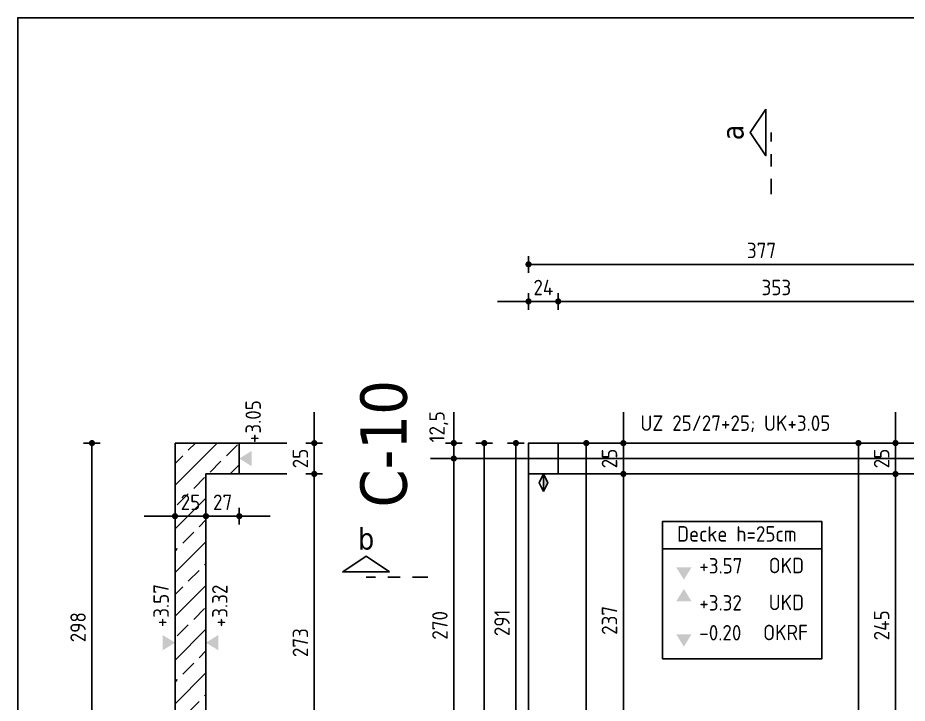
# Model space of a CAD drawing. Extents: x 399 to 532, y -4 to 185.
# Drawn here: x 415.63 to 422.82, y 179.68 to 185.22 of the extents above; entities that cross this region are included whole.
import ezdxf
from ezdxf.enums import TextEntityAlignment as Align

# ---------------------------------------------------------------- set-up
doc = ezdxf.new("R2010")
doc.units = 0
doc.header["$LTSCALE"] = 0.5
doc.header["$MEASUREMENT"] = 0
doc.header["$PDMODE"] = 2
for name, pattern in [('AUSGEZOGEN', [1000.01, 1000, 0.01]), ('DASHDOTSMALL', [1.05, 0.5, -0.25, 0.05, -0.25]), ('STRICHPUNKT2', [0.55, 0.25, -0.125, 0.05, -0.125])]:
    doc.linetypes.add(name, pattern=pattern)
doc.layers.get('0').update_dxf_attribs({"linetype": 'CONTINUOUS'})
doc.layers.get('Defpoints').update_dxf_attribs({"linetype": 'CONTINUOUS'})
for name, color, linetype in [('ACHSEN', 7, 'CONTINUOUS'), ('BETON', 7, 'CONTINUOUS'), ('Decke', 7, 'CONTINUOUS'), ('HILFE', 7, 'CONTINUOUS'), ('koten', 7, 'CONTINUOUS'), ('MASSE', 7, 'CONTINUOUS'), ('RAHMEN', 7, 'CONTINUOUS'), ('SCHNITTE', 7, 'CONTINUOUS'), ('Sichtbeton', 7, 'CONTINUOUS'), ('TEXT', 7, 'CONTINUOUS')]:
    doc.layers.add(name, color=color, linetype=linetype)
doc.layers.add('ANSICHTSFENSTER', color=7, linetype='CONTINUOUS', plot=False)
doc.styles.add('HELV', font='tahoma.ttf')
doc.styles.add('TXT', font='isocp.shx')
doc.dimstyles.new('DOT_I', dxfattribs={"dimscale": 0.5, "dimtxt": 0.25, "dimasz": 0.25, "dimexe": 0.1, "dimexo": 0.3, "dimgap": 0.1, "dimtad": 1, "dimdec": 3, "dimzin": 3, "dimtxsty": 'TXT', "dimblk": 'DOT', "dimblk1": 'DOT', "dimblk2": 'DOT', "dimsah": 1, "dimcen": 0.1, "dimse1": 1, "dimse2": 1, "dimazin": 0, "dimtfac": 1, "dimtdec": 4, "dimtix": 1, "dimtmove": 2, "dimatfit": 3, "dimldrblk": 'DOT', "dimfxl": 0.7, "dimfxlon": 1, "dimtvp": 1, "dimtolj": 1, "dimtzin": 0, "dimarcsym": 0})

# ---------------------------------------------------------------- blocks, each defined once
blk = doc.blocks.new('DOT')
at = {"layer": 'MASSE', "color": 7, "linetype": 'Continuous'}
for p, q in [((0, 0), (-1, 0)), ((0, 0.54), (0, -0.54))]:
    blk.add_line(p, q, dxfattribs=at)
at = {"layer": 'MASSE', "color": 7, "linetype": 'Continuous', "const_width": 0.2}
blk.add_lwpolyline([(-0.1, 0, 1), (0.1, 0, 1)], format="xyb", close=True, dxfattribs=at)
blk = doc.blocks.new('*D497')
at = {"layer": 'Defpoints', "color": 0, "linetype": 'AUSGEZOGEN', "transparency": 16777216}
for p in [(422.4299, 181.7817), (422.4299, 165.3317), (422.4299, 165.3317)]:
    blk.add_point(p, dxfattribs=at)
at = {"layer": 'MASSE', "color": 0, "linetype": 'AUSGEZOGEN', "lineweight": -2, "transparency": 16777216}
blk.add_line((422.4299, 181.6567), (422.4299, 165.4567), dxfattribs=at)
at = {"layer": 'MASSE', "color": 0, "linetype": 'AUSGEZOGEN', "lineweight": -2, "transparency": 16777216, "xscale": 0.125, "yscale": 0.125, "zscale": 0.125}
for p, rotation in [((422.4299, 181.7817), 90), ((422.4299, 165.3317), 270)]:
    blk.add_blockref('DOT', p, dxfattribs=dict(at, rotation=rotation))
at = {"layer": 'MASSE', "color": 0, "linetype": 'AUSGEZOGEN', "transparency": 16777216, "insert": (422.3174, 173.5567), "char_height": 0.125, "attachment_point": 5, "rotation": 90, "style": 'TXT'}
blk.add_mtext('\\A1;1645', dxfattribs=at)
blk = doc.blocks.new('*D499')
at = {"layer": 'Defpoints', "color": 0, "linetype": 'AUSGEZOGEN', "transparency": 16777216}
for p in [(422.7299, 181.7817), (422.7299, 181.7817), (422.7299, 181.5317)]:
    blk.add_point(p, dxfattribs=at)
at = {"layer": 'MASSE', "color": 0, "linetype": 'AUSGEZOGEN', "lineweight": -2, "transparency": 16777216}
for p, q in [((422.7299, 181.9067), (422.7299, 182.0317)), ((422.7299, 181.5317), (422.7299, 181.7817)), ((422.7299, 181.4067), (422.7299, 181.2817))]:
    blk.add_line(p, q, dxfattribs=at)
at = {"layer": 'MASSE', "color": 0, "linetype": 'AUSGEZOGEN', "lineweight": -2, "transparency": 16777216, "xscale": 0.125, "yscale": 0.125, "zscale": 0.125}
for p, rotation in [((422.7299, 181.7817), 270), ((422.7299, 181.5317), 90)]:
    blk.add_blockref('DOT', p, dxfattribs=dict(at, rotation=rotation))
at = {"layer": 'MASSE', "color": 0, "linetype": 'AUSGEZOGEN', "transparency": 16777216, "insert": (422.6174, 181.6567), "char_height": 0.125, "attachment_point": 5, "rotation": 90, "style": 'TXT'}
blk.add_mtext('\\A1;25', dxfattribs=at)
blk = doc.blocks.new('*D395')
at = {"layer": 'Defpoints', "color": 0, "linetype": 'AUSGEZOGEN', "transparency": 16777216}
for p in [(422.7299, 181.5317), (422.7299, 181.5317), (422.7299, 179.0817)]:
    blk.add_point(p, dxfattribs=at)
at = {"layer": 'MASSE', "color": 0, "linetype": 'AUSGEZOGEN', "lineweight": -2, "transparency": 16777216}
blk.add_line((422.7299, 179.2067), (422.7299, 181.4067), dxfattribs=at)
at = {"layer": 'MASSE', "color": 0, "linetype": 'AUSGEZOGEN', "lineweight": -2, "transparency": 16777216, "xscale": 0.125, "yscale": 0.125, "zscale": 0.125}
for p, rotation in [((422.7299, 181.5317), 90), ((422.7299, 179.0817), 270)]:
    blk.add_blockref('DOT', p, dxfattribs=dict(at, rotation=rotation))
at = {"layer": 'MASSE', "color": 0, "linetype": 'AUSGEZOGEN', "transparency": 16777216, "insert": (422.6174, 180.3067), "char_height": 0.125, "attachment_point": 5, "rotation": 90, "style": 'TXT'}
blk.add_mtext('\\A1;245', dxfattribs=at)
blk = doc.blocks.new('Beton EG')
at = {"color": 0, "linetype": 'ByBlock', "flags": 128}
blk.add_lwpolyline([(-3.77, 16.2), (-3.53, 16.2), (-3.53, 16.45), (-3.77, 16.45)], close=True, dxfattribs=at)
blk = doc.blocks.new('*D719')
at = {"layer": 'Defpoints', "color": 0, "linetype": 'AUSGEZOGEN', "transparency": 16777216}
for p in [(419.761, 183.228), (423.531, 183.228), (423.531, 183.228)]:
    blk.add_point(p, dxfattribs=at)
at = {"layer": 'MASSE', "color": 0, "linetype": 'AUSGEZOGEN', "lineweight": -2, "transparency": 16777216}
blk.add_line((419.886, 183.228), (423.406, 183.228), dxfattribs=at)
at = {"layer": 'MASSE', "color": 0, "linetype": 'AUSGEZOGEN', "lineweight": -2, "transparency": 16777216, "xscale": 0.125, "yscale": 0.125, "zscale": 0.125, "rotation": 180}
blk.add_blockref('DOT', (419.761, 183.228), dxfattribs=at)
at = {"layer": 'MASSE', "color": 0, "linetype": 'AUSGEZOGEN', "lineweight": -2, "transparency": 16777216, "xscale": 0.125, "yscale": 0.125, "zscale": 0.125}
blk.add_blockref('DOT', (423.531, 183.228), dxfattribs=at)
at = {"layer": 'MASSE', "color": 0, "linetype": 'AUSGEZOGEN', "transparency": 16777216, "insert": (421.646, 183.3405), "char_height": 0.125, "attachment_point": 5, "style": 'TXT'}
blk.add_mtext('\\A1;377', dxfattribs=at)
blk = doc.blocks.new('*D708')
at = {"layer": 'Defpoints', "color": 0, "linetype": 'AUSGEZOGEN', "transparency": 16777216}
for p in [(420.001, 182.928), (423.531, 182.928), (423.531, 182.928)]:
    blk.add_point(p, dxfattribs=at)
at = {"layer": 'MASSE', "color": 0, "linetype": 'AUSGEZOGEN', "lineweight": -2, "transparency": 16777216}
blk.add_line((420.126, 182.928), (423.406, 182.928), dxfattribs=at)
at = {"layer": 'MASSE', "color": 0, "linetype": 'AUSGEZOGEN', "lineweight": -2, "transparency": 16777216, "xscale": 0.125, "yscale": 0.125, "zscale": 0.125, "rotation": 180}
blk.add_blockref('DOT', (420.001, 182.928), dxfattribs=at)
at = {"layer": 'MASSE', "color": 0, "linetype": 'AUSGEZOGEN', "lineweight": -2, "transparency": 16777216, "xscale": 0.125, "yscale": 0.125, "zscale": 0.125}
blk.add_blockref('DOT', (423.531, 182.928), dxfattribs=at)
at = {"layer": 'MASSE', "color": 0, "linetype": 'AUSGEZOGEN', "transparency": 16777216, "insert": (421.766, 183.0405), "char_height": 0.125, "attachment_point": 5, "style": 'TXT'}
blk.add_mtext('\\A1;353', dxfattribs=at)
blk = doc.blocks.new('*D709')
at = {"layer": 'Defpoints', "color": 0, "linetype": 'AUSGEZOGEN', "transparency": 16777216}
for p in [(419.761, 182.928), (419.761, 182.928), (420.001, 182.928)]:
    blk.add_point(p, dxfattribs=at)
at = {"layer": 'MASSE', "color": 0, "linetype": 'AUSGEZOGEN', "lineweight": -2, "transparency": 16777216}
for p, q in [((419.636, 182.928), (419.511, 182.928)), ((420.001, 182.928), (419.761, 182.928)), ((420.126, 182.928), (420.251, 182.928))]:
    blk.add_line(p, q, dxfattribs=at)
at = {"layer": 'MASSE', "color": 0, "linetype": 'AUSGEZOGEN', "lineweight": -2, "transparency": 16777216, "xscale": 0.125, "yscale": 0.125, "zscale": 0.125}
blk.add_blockref('DOT', (419.761, 182.928), dxfattribs=at)
at = {"layer": 'MASSE', "color": 0, "linetype": 'AUSGEZOGEN', "lineweight": -2, "transparency": 16777216, "xscale": 0.125, "yscale": 0.125, "zscale": 0.125, "rotation": 180}
blk.add_blockref('DOT', (420.001, 182.928), dxfattribs=at)
at = {"layer": 'MASSE', "color": 0, "linetype": 'AUSGEZOGEN', "transparency": 16777216, "insert": (419.881, 183.0405), "char_height": 0.125, "attachment_point": 5, "style": 'TXT'}
blk.add_mtext('\\A1;24', dxfattribs=at)
blk = doc.blocks.new('*D710')
at = {"layer": 'Defpoints', "color": 0, "linetype": 'AUSGEZOGEN', "transparency": 16777216}
for p in [(419.4033, 181.7817), (419.4033, 165.3317), (419.4033, 165.3317)]:
    blk.add_point(p, dxfattribs=at)
at = {"layer": 'MASSE', "color": 0, "linetype": 'AUSGEZOGEN', "lineweight": -2, "transparency": 16777216}
blk.add_line((419.4033, 181.6567), (419.4033, 165.4567), dxfattribs=at)
at = {"layer": 'MASSE', "color": 0, "linetype": 'AUSGEZOGEN', "lineweight": -2, "transparency": 16777216, "xscale": 0.125, "yscale": 0.125, "zscale": 0.125}
for p, rotation in [((419.4033, 181.7817), 90), ((419.4033, 165.3317), 270)]:
    blk.add_blockref('DOT', p, dxfattribs=dict(at, rotation=rotation))
at = {"layer": 'MASSE', "color": 0, "linetype": 'AUSGEZOGEN', "transparency": 16777216, "insert": (419.2908, 173.8331), "char_height": 0.125, "attachment_point": 5, "rotation": 90, "style": 'TXT'}
blk.add_mtext('\\A1;1645', dxfattribs=at)
blk = doc.blocks.new('*D711')
at = {"layer": 'Defpoints', "color": 0, "linetype": 'AUSGEZOGEN', "transparency": 16777216}
for p in [(419.1564, 181.7817), (419.1564, 181.6567), (419.1564, 181.6567)]:
    blk.add_point(p, dxfattribs=at)
at = {"layer": 'MASSE', "color": 0, "linetype": 'AUSGEZOGEN', "lineweight": -2, "transparency": 16777216}
for p, q in [((419.1564, 181.9067), (419.1564, 182.0317)), ((419.1564, 181.7817), (419.1564, 181.6567)), ((419.1564, 181.5317), (419.1564, 181.4067))]:
    blk.add_line(p, q, dxfattribs=at)
at = {"layer": 'MASSE', "color": 0, "linetype": 'AUSGEZOGEN', "lineweight": -2, "transparency": 16777216, "xscale": 0.125, "yscale": 0.125, "zscale": 0.125}
for p, rotation in [((419.1564, 181.7817), 270), ((419.1564, 181.6567), 90)]:
    blk.add_blockref('DOT', p, dxfattribs=dict(at, rotation=rotation))
at = {"layer": 'MASSE', "color": 0, "linetype": 'AUSGEZOGEN', "transparency": 16777216, "insert": (419.0345, 181.9132), "char_height": 0.125, "attachment_point": 5, "rotation": 90, "style": 'TXT'}
blk.add_mtext('\\A1;12,5', dxfattribs=at)
blk = doc.blocks.new('*D714')
at = {"layer": 'Defpoints', "color": 0, "linetype": 'AUSGEZOGEN', "transparency": 16777216}
for p in [(420.2284, 181.7817), (420.2284, 172.7067), (420.2284, 172.7067)]:
    blk.add_point(p, dxfattribs=at)
at = {"layer": 'MASSE', "color": 0, "linetype": 'AUSGEZOGEN', "lineweight": -2, "transparency": 16777216}
blk.add_line((420.2284, 181.6567), (420.2284, 172.8317), dxfattribs=at)
at = {"layer": 'MASSE', "color": 0, "linetype": 'AUSGEZOGEN', "lineweight": -2, "transparency": 16777216, "xscale": 0.125, "yscale": 0.125, "zscale": 0.125}
for p, rotation in [((420.2284, 181.7817), 90), ((420.2284, 172.7067), 270)]:
    blk.add_blockref('DOT', p, dxfattribs=dict(at, rotation=rotation))
at = {"layer": 'MASSE', "color": 0, "linetype": 'AUSGEZOGEN', "transparency": 16777216, "insert": (420.1065, 176.9721), "char_height": 0.125, "attachment_point": 5, "rotation": 90, "style": 'TXT'}
blk.add_mtext('\\A1;907,5', dxfattribs=at)
blk = doc.blocks.new('okrd_u')
at = {"layer": 'koten', "color": 7, "linetype": 'Continuous'}
blk.add_solid([(-0.125, -0.202), (0.125, -0.202), (0, 0)], dxfattribs=at)
at = {"layer": 'koten', "style": 'TXT'}
blk.add_attdef('OKRD', (0.25, -0.35), '', height=0.25, dxfattribs=at)
blk = doc.blocks.new('okrd_o')
at = {"layer": 'koten', "color": 7, "linetype": 'Continuous'}
blk.add_solid([(-0.125, 0.202), (0.125, 0.202), (0, 0)], dxfattribs=at)
at = {"layer": 'koten', "style": 'TXT'}
blk.add_attdef('OKRD', (0.25, 0.1), '', height=0.25, dxfattribs=at)
blk = doc.blocks.new('*D256')
at = {"layer": 'Defpoints', "color": 0, "linetype": 'AUSGEZOGEN', "transparency": 16777216}
for p in [(420.5282, 181.5317), (420.5282, 181.5317), (420.5282, 179.1617)]:
    blk.add_point(p, dxfattribs=at)
at = {"layer": 'MASSE', "color": 0, "linetype": 'AUSGEZOGEN', "lineweight": -2, "transparency": 16777216}
blk.add_line((420.5282, 179.2867), (420.5282, 181.4067), dxfattribs=at)
at = {"layer": 'MASSE', "color": 0, "linetype": 'AUSGEZOGEN', "lineweight": -2, "transparency": 16777216, "xscale": 0.125, "yscale": 0.125, "zscale": 0.125}
for p, rotation in [((420.5282, 181.5317), 90), ((420.5282, 179.1617), 270)]:
    blk.add_blockref('DOT', p, dxfattribs=dict(at, rotation=rotation))
at = {"layer": 'MASSE', "color": 0, "linetype": 'AUSGEZOGEN', "transparency": 16777216, "insert": (420.4157, 180.3467), "char_height": 0.125, "attachment_point": 5, "rotation": 90, "style": 'TXT'}
blk.add_mtext('\\A1;237', dxfattribs=at)
blk = doc.blocks.new('*D257')
at = {"layer": 'Defpoints', "color": 0, "linetype": 'AUSGEZOGEN', "transparency": 16777216}
for p in [(420.5282, 181.7817), (420.5282, 181.7817), (420.5282, 181.5317)]:
    blk.add_point(p, dxfattribs=at)
at = {"layer": 'MASSE', "color": 0, "linetype": 'AUSGEZOGEN', "lineweight": -2, "transparency": 16777216}
for p, q in [((420.5282, 181.9067), (420.5282, 182.0317)), ((420.5282, 181.5317), (420.5282, 181.7817)), ((420.5282, 181.4067), (420.5282, 181.2817))]:
    blk.add_line(p, q, dxfattribs=at)
at = {"layer": 'MASSE', "color": 0, "linetype": 'AUSGEZOGEN', "lineweight": -2, "transparency": 16777216, "xscale": 0.125, "yscale": 0.125, "zscale": 0.125}
for p, rotation in [((420.5282, 181.7817), 270), ((420.5282, 181.5317), 90)]:
    blk.add_blockref('DOT', p, dxfattribs=dict(at, rotation=rotation))
at = {"layer": 'MASSE', "color": 0, "linetype": 'AUSGEZOGEN', "transparency": 16777216, "insert": (420.4157, 181.6567), "char_height": 0.125, "attachment_point": 5, "rotation": 90, "style": 'TXT'}
blk.add_mtext('\\A1;25', dxfattribs=at)
blk = doc.blocks.new('*D174')
at = {"layer": 'Defpoints', "color": 0, "linetype": 'AUSGEZOGEN', "transparency": 16777216}
for p in [(-4.4346, 0), (-4.4346, 0), (-4.4346, -2.7)]:
    blk.add_point(p, dxfattribs=at)
at = {"layer": 'MASSE', "color": 0, "linetype": 'AUSGEZOGEN', "lineweight": -2, "transparency": 16777216}
blk.add_line((-4.4346, -2.575), (-4.4346, -0.125), dxfattribs=at)
at = {"layer": 'MASSE', "color": 0, "linetype": 'AUSGEZOGEN', "lineweight": -2, "transparency": 16777216, "xscale": 0.125, "yscale": 0.125, "zscale": 0.125}
for p, rotation in [((-4.4346, 0), 90), ((-4.4346, -2.7), 270)]:
    blk.add_blockref('DOT', p, dxfattribs=dict(at, rotation=rotation))
at = {"layer": 'MASSE', "color": 0, "linetype": 'AUSGEZOGEN', "transparency": 16777216, "insert": (-4.5471, -1.35), "char_height": 0.125, "attachment_point": 5, "rotation": 90, "style": 'TXT'}
blk.add_mtext('\\A1;270', dxfattribs=at)
blk = doc.blocks.new('*D758')
at = {"layer": 'Defpoints', "color": 0, "linetype": 'AUSGEZOGEN', "transparency": 16777216}
for p in [(419.659, 181.7817), (419.659, 178.8717), (419.659, 178.8717)]:
    blk.add_point(p, dxfattribs=at)
at = {"layer": 'MASSE', "color": 0, "linetype": 'AUSGEZOGEN', "lineweight": -2, "transparency": 16777216}
blk.add_line((419.659, 181.6567), (419.659, 178.9967), dxfattribs=at)
at = {"layer": 'MASSE', "color": 0, "linetype": 'AUSGEZOGEN', "lineweight": -2, "transparency": 16777216, "xscale": 0.125, "yscale": 0.125, "zscale": 0.125}
for p, rotation in [((419.659, 181.7817), 90), ((419.659, 178.8717), 270)]:
    blk.add_blockref('DOT', p, dxfattribs=dict(at, rotation=rotation))
at = {"layer": 'MASSE', "color": 0, "linetype": 'AUSGEZOGEN', "transparency": 16777216, "insert": (419.5465, 180.3267), "char_height": 0.125, "attachment_point": 5, "rotation": 90, "style": 'TXT'}
blk.add_mtext('\\A1;291', dxfattribs=at)
blk = doc.blocks.new('*D759')
at = {"layer": 'Defpoints', "color": 0, "linetype": 'AUSGEZOGEN', "transparency": 16777216}
for p in [(416.901, 181.1901), (416.901, 181.1901), (417.151, 181.1901)]:
    blk.add_point(p, dxfattribs=at)
at = {"layer": 'MASSE', "color": 0, "linetype": 'AUSGEZOGEN', "lineweight": -2, "transparency": 16777216}
for p, q in [((416.776, 181.1901), (416.651, 181.1901)), ((417.151, 181.1901), (416.901, 181.1901)), ((417.276, 181.1901), (417.401, 181.1901))]:
    blk.add_line(p, q, dxfattribs=at)
at = {"layer": 'MASSE', "color": 0, "linetype": 'AUSGEZOGEN', "lineweight": -2, "transparency": 16777216, "xscale": 0.125, "yscale": 0.125, "zscale": 0.125}
blk.add_blockref('DOT', (416.901, 181.1901), dxfattribs=at)
at = {"layer": 'MASSE', "color": 0, "linetype": 'AUSGEZOGEN', "lineweight": -2, "transparency": 16777216, "xscale": 0.125, "yscale": 0.125, "zscale": 0.125, "rotation": 180}
blk.add_blockref('DOT', (417.151, 181.1901), dxfattribs=at)
at = {"layer": 'MASSE', "color": 0, "linetype": 'AUSGEZOGEN', "transparency": 16777216, "insert": (417.026, 181.3026), "char_height": 0.125, "attachment_point": 5, "style": 'TXT'}
blk.add_mtext('\\A1;25', dxfattribs=at)
blk = doc.blocks.new('*D760')
at = {"layer": 'Defpoints', "color": 0, "linetype": 'AUSGEZOGEN', "transparency": 16777216}
for p in [(417.151, 181.1901), (417.421, 181.1901), (417.421, 181.1901)]:
    blk.add_point(p, dxfattribs=at)
at = {"layer": 'MASSE', "color": 0, "linetype": 'AUSGEZOGEN', "lineweight": -2, "transparency": 16777216}
for p, q in [((417.026, 181.1901), (416.901, 181.1901)), ((417.151, 181.1901), (417.421, 181.1901)), ((417.546, 181.1901), (417.671, 181.1901))]:
    blk.add_line(p, q, dxfattribs=at)
at = {"layer": 'MASSE', "color": 0, "linetype": 'AUSGEZOGEN', "lineweight": -2, "transparency": 16777216, "xscale": 0.125, "yscale": 0.125, "zscale": 0.125}
blk.add_blockref('DOT', (417.151, 181.1901), dxfattribs=at)
at = {"layer": 'MASSE', "color": 0, "linetype": 'AUSGEZOGEN', "lineweight": -2, "transparency": 16777216, "xscale": 0.125, "yscale": 0.125, "zscale": 0.125, "rotation": 180}
blk.add_blockref('DOT', (417.421, 181.1901), dxfattribs=at)
at = {"layer": 'MASSE', "color": 0, "linetype": 'AUSGEZOGEN', "transparency": 16777216, "insert": (417.286, 181.3026), "char_height": 0.125, "attachment_point": 5, "style": 'TXT'}
blk.add_mtext('\\A1;27', dxfattribs=at)
blk = doc.blocks.new('*D729')
at = {"layer": 'Defpoints', "color": 0, "linetype": 'AUSGEZOGEN', "transparency": 16777216}
for p in [(416.2293, 181.7817), (416.2293, 181.7817), (416.2293, 178.8017)]:
    blk.add_point(p, dxfattribs=at)
at = {"layer": 'MASSE', "color": 0, "linetype": 'AUSGEZOGEN', "lineweight": -2, "transparency": 16777216}
blk.add_line((416.2293, 178.9267), (416.2293, 181.6567), dxfattribs=at)
at = {"layer": 'MASSE', "color": 0, "linetype": 'AUSGEZOGEN', "lineweight": -2, "transparency": 16777216, "xscale": 0.125, "yscale": 0.125, "zscale": 0.125}
for p, rotation in [((416.2293, 181.7817), 90), ((416.2293, 178.8017), 270)]:
    blk.add_blockref('DOT', p, dxfattribs=dict(at, rotation=rotation))
at = {"layer": 'MASSE', "color": 0, "linetype": 'AUSGEZOGEN', "transparency": 16777216, "insert": (416.1168, 180.2917), "char_height": 0.125, "attachment_point": 5, "rotation": 90, "style": 'TXT'}
blk.add_mtext('\\A1;298', dxfattribs=at)
blk = doc.blocks.new('*D730')
at = {"layer": 'Defpoints', "color": 0, "linetype": 'AUSGEZOGEN', "transparency": 16777216}
for p in [(418.0278, 181.5317), (418.0278, 178.8017), (418.0278, 178.8017)]:
    blk.add_point(p, dxfattribs=at)
at = {"layer": 'MASSE', "color": 0, "linetype": 'AUSGEZOGEN', "lineweight": -2, "transparency": 16777216}
blk.add_line((418.0278, 181.4067), (418.0278, 178.9267), dxfattribs=at)
at = {"layer": 'MASSE', "color": 0, "linetype": 'AUSGEZOGEN', "lineweight": -2, "transparency": 16777216, "xscale": 0.125, "yscale": 0.125, "zscale": 0.125}
for p, rotation in [((418.0278, 181.5317), 90), ((418.0278, 178.8017), 270)]:
    blk.add_blockref('DOT', p, dxfattribs=dict(at, rotation=rotation))
at = {"layer": 'MASSE', "color": 0, "linetype": 'AUSGEZOGEN', "transparency": 16777216, "insert": (417.9153, 180.1667), "char_height": 0.125, "attachment_point": 5, "rotation": 90, "style": 'TXT'}
blk.add_mtext('\\A1;273', dxfattribs=at)
blk = doc.blocks.new('*D731')
at = {"layer": 'Defpoints', "color": 0, "linetype": 'AUSGEZOGEN', "transparency": 16777216}
for p in [(418.0278, 181.7817), (418.0278, 181.7817), (418.0278, 181.5317)]:
    blk.add_point(p, dxfattribs=at)
at = {"layer": 'MASSE', "color": 0, "linetype": 'AUSGEZOGEN', "lineweight": -2, "transparency": 16777216}
for p, q in [((418.0278, 181.9067), (418.0278, 182.0317)), ((418.0278, 181.5317), (418.0278, 181.7817)), ((418.0278, 181.4067), (418.0278, 181.2817))]:
    blk.add_line(p, q, dxfattribs=at)
at = {"layer": 'MASSE', "color": 0, "linetype": 'AUSGEZOGEN', "lineweight": -2, "transparency": 16777216, "xscale": 0.125, "yscale": 0.125, "zscale": 0.125}
for p, rotation in [((418.0278, 181.7817), 270), ((418.0278, 181.5317), 90)]:
    blk.add_blockref('DOT', p, dxfattribs=dict(at, rotation=rotation))
at = {"layer": 'MASSE', "color": 0, "linetype": 'AUSGEZOGEN', "transparency": 16777216, "insert": (417.9153, 181.6567), "char_height": 0.125, "attachment_point": 5, "rotation": 90, "style": 'TXT'}
blk.add_mtext('\\A1;25', dxfattribs=at)
blk = doc.blocks.new('SB')
at = {"color": 0, "linetype": 'ByBlock'}
blk.add_line((0, 0.1414), (0, 0), dxfattribs=at)
blk.add_lwpolyline([(0, 0), (0.035, 0.0707), (0, 0.1414), (-0.035, 0.071)], close=True, dxfattribs=at)
blk.add_solid([(0, 0), (0, 0.1414), (0.035, 0.0707)], dxfattribs=at)
blk = doc.blocks.new('SCHN-2')
at = {"layer": 'SCHNITTE', "color": 6, "linetype": 'Continuous'}
blk.add_lwpolyline([(0.378, 0.088), (0, 0.34), (-0.378, 0.088)], close=True, dxfattribs=at)
at = {"layer": 'SCHNITTE', "color": 1, "linetype": 'DASHDOTSMALL', "style": 'HELV'}
blk.add_attdef('SCHN-2', text='', height=0.35, dxfattribs=at).set_placement((0, 0.45), align=Align.CENTER)
blk = doc.blocks.new('Achsen EG')
at = {"color": 0, "linetype": 'ByBlock', "lineweight": -2}
blk.add_line((-4.6233, 0), (28.2854, 0), dxfattribs=at)
at = {"layer": 'ACHSEN', "color": 6, "linetype": 'AUSGEZOGEN', "style": 'HELV'}
blk.add_text('C-10', height=0.375, rotation=90, dxfattribs=at).set_placement((-4.8154, -0.3962))
at = {"layer": 'MASSE', "color": 7, "linetype": 'AUSGEZOGEN'}
dim = blk.add_linear_dim(base=(-4.4346, 0), p1=(-4.4346, -2.7), p2=(-4.4346, 0), angle=90, dimstyle='DOT_I', override={"dimdec": 0, "dimlfac": 100}, dxfattribs=at)
dim.commit()
dim.dimension.update_dxf_attribs({"geometry": '*D174', "text_midpoint": (-4.5471, -1.35)})

msp = doc.modelspace()

# ---------------------------------------------------------------- hatches: boundary and pattern name
at = {"layer": 'RAHMEN', "linetype": 'AUSGEZOGEN'}
h = msp.add_hatch(dxfattribs=at)
h.set_pattern_fill('ANSI33', color=9, style=0, double=1)
h.set_pattern_definition([(45, (-0.36215, 121.6197), (-0.1767767, 0.1767767), []), (45, (-0.18537, 121.6197), (-0.1767767, 0.1767767), [0.125, -0.0625])])
h.paths.add_polyline_path([(416.1393, 178.5517), (416.1367, 178.8017), (416.901, 178.8017), (416.901, 181.7817), (417.421, 181.7817), (417.421, 181.5317), (417.151, 181.5317), (417.151, 178.8017), (417.421, 178.8017), (417.421, 178.5517), (416.801, 178.5517), (416.801, 175.2467), (417.8047, 175.2467), (417.8047, 174.9967), (416.801, 174.9967), (416.801, 172.7067), (416.551, 172.7067), (416.551, 178.5517)])

# ---------------------------------------------------------------- linework, layer by layer
at = {"layer": 'ANSICHTSFENSTER', "color": 2, "linetype": 'AUSGEZOGEN'}
msp.add_lwpolyline([(415.629, 143.6732), (484.7996, 143.6732), (484.7996, 185.2232), (415.629, 185.2232)], close=True, dxfattribs=at)
at = {"layer": 'BETON', "color": 6, "linetype": 'AUSGEZOGEN'}
for p, q in [((416.901, 178.8017), (416.901, 181.7817)), ((417.421, 181.7817), (416.901, 181.7817)), ((417.421, 181.5317), (417.421, 181.7817)), ((417.151, 178.8017), (417.151, 181.5317)), ((417.421, 181.5317), (417.151, 181.5317))]:
    msp.add_line(p, q, dxfattribs=at)
at = {"layer": 'Decke', "linetype": 'Continuous'}
msp.add_lwpolyline([(423.531, 165.3317), (449.691, 165.3317), (449.691, 181.7817), (423.531, 181.7817), (419.761, 181.7817), (419.761, 178.8717), (419.931, 178.8717), (419.931, 172.7067), (423.531, 172.7067), (423.531, 166.0567)], close=True, dxfattribs=at)
at = {"layer": 'HILFE', "color": 3, "linetype": 'AUSGEZOGEN'}
msp.add_line((420.8458, 180.9246), (422.1325, 180.9246), dxfattribs=at)
at = {"layer": 'MASSE', "color": 7, "linetype": 'AUSGEZOGEN'}
for p, q in [((417.8047, 181.7817), (417.421, 181.7817)), ((417.8047, 181.5317), (417.421, 181.5317)), ((423.531, 181.5317), (420.001, 181.5317))]:
    msp.add_line(p, q, dxfattribs=at)
at = {"layer": 'SCHNITTE', "color": 6, "linetype": 'STRICHPUNKT2'}
for p, q in [((421.725, 183.7958), (421.725, 184.2958)), ((418.9473, 180.6954), (418.4473, 180.6954))]:
    msp.add_line(p, q, dxfattribs=at)
at = {"layer": 'TEXT', "color": 3, "linetype": 'AUSGEZOGEN'}
msp.add_lwpolyline([(420.8458, 180.035), (422.1325, 180.035), (422.1325, 181.1471), (420.8458, 181.1471)], close=True, dxfattribs=at)

# ---------------------------------------------------------------- block references
at = {"layer": 'ACHSEN', "color": 140, "linetype": 'AUSGEZOGEN'}
msp.add_blockref('Achsen EG', (423.591, 181.6567), dxfattribs=at)
at = {"layer": 'BETON', "color": 6, "linetype": 'AUSGEZOGEN'}
msp.add_blockref('Beton EG', (423.531, 165.3317), dxfattribs=at)
at = {"layer": 'koten', "color": 7, "linetype": 'AUSGEZOGEN', "xscale": 0.5, "yscale": 0.5, "zscale": 0.5, "rotation": 90}
for name, p, values in [('okrd_u', (417.421, 181.6567), {'OKRD': '+3.05'}), ('okrd_o', (416.901, 180.1667), {'OKRD': '+3.57'}), ('okrd_u', (417.151, 180.1667), {'OKRD': '+3.32'})]:
    msp.add_blockref(name, p, dxfattribs=at).add_auto_attribs(values)
at = {"layer": 'koten', "color": 1, "linetype": 'AUSGEZOGEN', "xscale": 0.5, "yscale": 0.5, "zscale": 0.5}
for name, p, values in [('okrd_o', (421.0177, 180.6762), {'OKRD': '+3.57'}), ('okrd_u', (421.0177, 180.6012), {'OKRD': '+3.32'}), ('okrd_o', (421.0177, 180.1342), {'OKRD': '-0.20'})]:
    msp.add_blockref(name, p, dxfattribs=at).add_auto_attribs(values)
at = {"layer": 'SCHNITTE', "color": 6, "linetype": 'STRICHPUNKT2', "xscale": 0.5, "yscale": 0.5, "zscale": 0.5, "rotation": 90}
msp.add_blockref('SCHN-2', (421.725, 184.2958), dxfattribs=at).add_auto_attribs({'SCHN-2': 'a'})
at = {"layer": 'SCHNITTE', "color": 6, "linetype": 'STRICHPUNKT2', "xscale": 0.5, "yscale": 0.5, "zscale": 0.5}
msp.add_blockref('SCHN-2', (418.4473, 180.6954), dxfattribs=at).add_auto_attribs({'SCHN-2': 'b'})
at = {"layer": 'Sichtbeton', "color": 7, "linetype": 'AUSGEZOGEN'}
msp.add_blockref('SB', (419.881, 181.3903), dxfattribs=at)

# ---------------------------------------------------------------- texts
at = {"layer": 'TEXT', "color": 7, "linetype": 'AUSGEZOGEN', "style": 'TXT'}
for s, p in [('UZ 25/27+25; UK+3.05', (420.6661, 181.8803)), ('Decke h=25cm', (420.9627, 180.9843)), ('OKD', (421.7038, 180.7284)), ('UKD', (421.7038, 180.4294)), ('OKRF', (421.6589, 180.1863))]:
    msp.add_text(s, height=0.125, dxfattribs=at).set_placement(p)

# ---------------------------------------------------------------- dimensions: what is measured, and where the dimension line sits
at = {"layer": 'MASSE', "color": 7, "linetype": 'AUSGEZOGEN'}
for base, p1, p2, picture, middle in [((423.531, 183.228), (419.761, 183.228), (423.531, 183.228), '*D719', (421.646, 183.3405)), ((419.761, 182.928), (420.001, 182.928), (419.761, 182.928), '*D709', (419.881, 183.0405)), ((423.531, 182.928), (420.001, 182.928), (423.531, 182.928), '*D708', (421.766, 183.0405)), ((416.901, 181.1901), (417.151, 181.1901), (416.901, 181.1901), '*D759', (417.026, 181.3026)), ((417.421, 181.1901), (417.151, 181.1901), (417.421, 181.1901), '*D760', (417.286, 181.3026))]:
    dim = msp.add_linear_dim(base=base, p1=p1, p2=p2, dimstyle='DOT_I', override={"dimdec": 0, "dimlfac": 100}, dxfattribs=at)
    dim.commit()
    dim.dimension.update_dxf_attribs({"geometry": picture, "text_midpoint": middle})
for base, p1, p2, override, picture, middle in [((419.1564, 181.6567), (419.1564, 181.7817), (419.1564, 181.6567), {"dimdec": 1, "dimlfac": 100}, '*D711', (419.0345, 181.9132)), ((419.4033, 165.3317), (419.4033, 181.7817), (419.4033, 165.3317), {"dimdec": 0, "dimlfac": 100}, '*D710', (419.2908, 173.8331)), ((420.2284, 172.7067), (420.2284, 181.7817), (420.2284, 172.7067), {"dimdec": 1, "dimlfac": 100}, '*D714', (420.1065, 176.9721))]:
    dim = msp.add_linear_dim(base=base, p1=p1, p2=p2, angle=90, dimstyle='DOT_I', override=override, dxfattribs=at)
    dim.commit()
    dim.dimension.update_dxf_attribs({"geometry": picture, "text_midpoint": middle, "dimtype": 160})
for base, p1, p2, picture, middle in [((418.0278, 181.7817), (418.0278, 181.5317), (418.0278, 181.7817), '*D731', (417.9153, 181.6567)), ((420.5282, 181.7817), (420.5282, 181.5317), (420.5282, 181.7817), '*D257', (420.4157, 181.6567)), ((422.7299, 181.7817), (422.7299, 181.5317), (422.7299, 181.7817), '*D499', (422.6174, 181.6567)), ((416.2293, 181.7817), (416.2293, 178.8017), (416.2293, 181.7817), '*D729', (416.1168, 180.2917)), ((419.659, 178.8717), (419.659, 181.7817), (419.659, 178.8717), '*D758', (419.5465, 180.3267)), ((422.4299, 165.3317), (422.4299, 181.7817), (422.4299, 165.3317), '*D497', (422.3174, 173.5567)), ((418.0278, 178.8017), (418.0278, 181.5317), (418.0278, 178.8017), '*D730', (417.9153, 180.1667)), ((420.5282, 181.5317), (420.5282, 179.1617), (420.5282, 181.5317), '*D256', (420.4157, 180.3467)), ((422.7299, 181.5317), (422.7299, 179.0817), (422.7299, 181.5317), '*D395', (422.6174, 180.3067))]:
    dim = msp.add_linear_dim(base=base, p1=p1, p2=p2, angle=90, dimstyle='DOT_I', override={"dimdec": 0, "dimlfac": 100}, dxfattribs=at)
    dim.commit()
    dim.dimension.update_dxf_attribs({"geometry": picture, "text_midpoint": middle})

doc.saveas('drawing.dxf')
